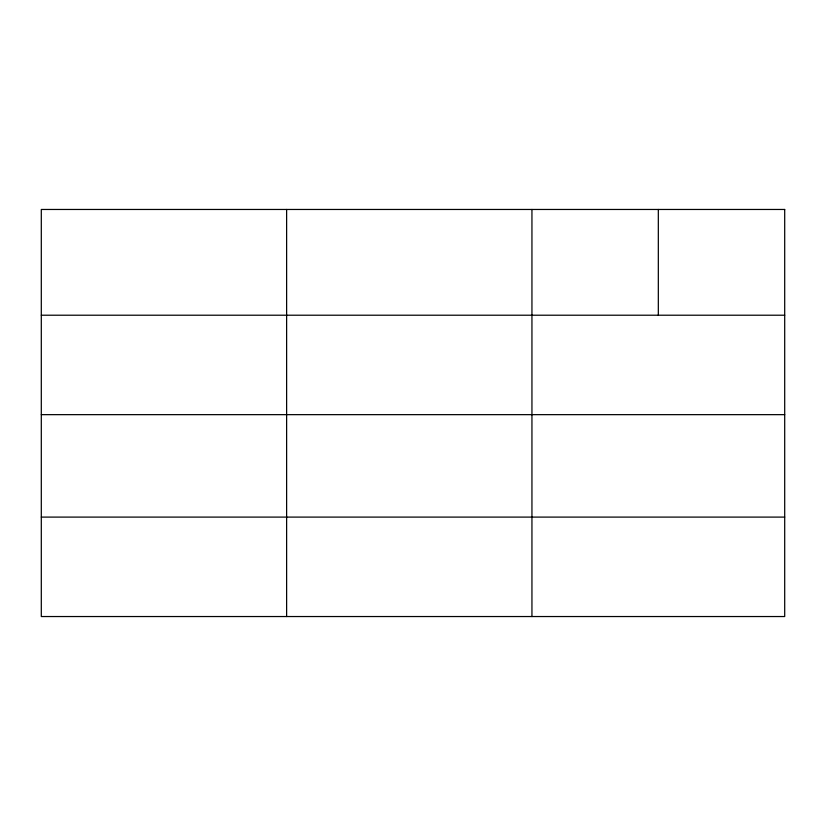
<?xml version="1.0" encoding="UTF-8"?>
<svg xmlns="http://www.w3.org/2000/svg" width="826" height="826" viewBox="0 0 826 826"><rect width="100%" height="100%" fill="white"/><g stroke="black" fill="none" stroke-linecap="round" stroke-linejoin="round"><path stroke-width="1.24" d="M41.3 315.212L784.7 315.212M41.3 414.652L784.7 414.652M41.3 517.097L784.7 517.097M658.322 209.463L658.322 315.212M531.944 209.463L531.944 616.537M286.622 209.463L286.622 616.537M784.7 209.463L41.3 209.463L41.3 616.537L784.7 616.537L784.7 209.463"/></g></svg>
